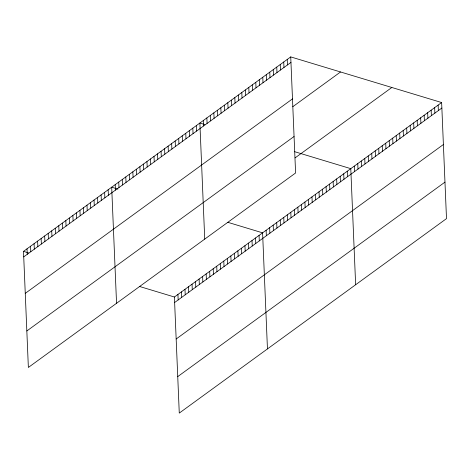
<?xml version="1.0" encoding="UTF-8"?>
<svg xmlns="http://www.w3.org/2000/svg" width="470" height="470" viewBox="0 0 470 470"><rect width="100%" height="100%" fill="white"/><g stroke="black" fill="none" stroke-linecap="round" stroke-linejoin="round"><path stroke-width="0.7" d="M290.73 56.905L295.595 172.989L28.365 367.458L23.5 251.38L290.73 56.905L441.636 102.542L446.5 218.621L179.27 413.095L174.405 297.011L441.636 102.542M23.729 256.867L290.959 62.398M25.262 293.362L292.487 98.894M292.769 106.719L340.527 71.969M26.837 330.962L294.067 136.494M295.101 157.879L391.833 87.479M174.634 302.504L441.865 108.029M176.168 338.999L443.392 144.525M177.742 376.599L444.973 182.125M204.85 124.532L199.873 123.028L204.738 239.107M294.567 151.663L350.779 168.66L355.643 284.744M117.911 189.087L111.684 187.201L116.548 303.285M227.733 222.292L262.589 232.838L267.454 348.916M23.5 251.38L28.482 252.883M139.549 286.471L174.405 297.011M438.14 105.086L438.369 110.573M434.644 107.624L434.873 113.117M431.149 110.168L431.384 115.661M427.659 112.712L427.888 118.205M424.163 115.256L424.392 120.749M420.668 117.8L420.897 123.287M417.172 120.344L417.401 125.831M413.676 122.887L413.911 128.375M410.187 125.431L410.416 130.918M406.691 127.969L406.92 133.462M403.195 130.513L403.424 136.006M399.7 133.057L399.929 138.55M396.204 135.601L396.433 141.094M392.709 138.145L392.944 143.632M389.219 140.689L389.448 146.176M385.723 143.233L385.952 148.72M382.228 145.77L382.457 151.264M378.732 148.314L378.961 153.808M375.236 150.858L375.471 156.351M371.747 153.402L371.976 158.895M368.251 155.946L368.48 161.433M364.755 158.49L364.984 163.977M361.26 161.034L361.489 166.521M357.764 163.572L357.993 169.065M354.268 166.116L354.503 171.609M347.248 171.227L347.477 176.72M343.723 173.794L343.952 179.287M340.192 176.362L340.427 181.855M336.667 178.929L336.896 184.422M333.142 181.496L333.371 186.984M329.611 184.064L329.84 189.551M326.086 186.631L326.315 192.118M322.555 189.199L322.79 194.686M319.03 191.766L319.259 197.253M315.505 194.333L315.734 199.821M311.974 196.901L312.203 202.388M308.449 199.462L308.678 204.955M304.918 202.03L305.147 207.523M301.393 204.597L301.623 210.09M297.863 207.164L298.098 212.657M294.338 209.732L294.567 215.225M287.235 59.449L287.464 64.942M290.812 212.299L291.042 217.792M283.739 61.993L283.968 67.486M287.282 214.866L287.511 220.359M280.243 64.537L280.478 70.024M283.757 217.434L283.986 222.927M276.754 67.081L276.983 72.568M280.226 220.001L280.461 225.494M273.258 69.625L273.487 75.112M276.701 222.569L276.93 228.056M269.762 72.169L269.992 77.656M273.176 225.136L273.405 230.623M266.267 74.707L266.496 80.2M269.645 227.703L269.874 233.191M262.771 77.25L263.006 82.744M266.12 230.271L266.349 235.758M259.281 79.794L259.511 85.287M255.786 82.338L256.015 87.831M259.064 235.405L259.293 240.893M252.29 84.882L252.519 90.369M255.533 237.973L255.768 243.46M248.795 87.426L249.024 92.913M252.008 240.534L252.237 246.027M245.299 89.97L245.528 95.457M248.483 243.102L248.712 248.595M241.803 92.508L242.038 98.001M244.952 245.669L245.181 251.162M238.314 95.052L238.543 100.545M241.427 248.236L241.656 253.73M234.818 97.596L235.047 103.089M237.896 250.804L238.131 256.297M231.322 100.139L231.551 105.633M234.371 253.371L234.601 258.864M227.827 102.683L228.056 108.171M230.846 255.939L231.076 261.432M224.331 105.227L224.566 110.714M227.316 258.506L227.545 263.999M220.841 107.771L221.07 113.258M223.791 261.073L224.02 266.566M217.346 110.309L217.575 115.802M220.26 263.641L220.495 269.128M213.85 112.853L214.079 118.346M210.354 115.397L210.584 120.89M216.735 266.208L216.964 271.695M206.859 117.941L207.088 123.434M213.21 268.775L213.439 274.263M203.369 120.485L203.598 125.972M209.679 271.343L209.908 276.83M206.154 273.91L206.383 279.397M196.343 125.596L196.572 131.083M202.623 276.478L202.852 281.965M192.817 128.163L193.047 133.65M199.098 279.045L199.327 284.532M189.287 130.731L189.522 136.218M195.567 281.606L195.802 287.1M185.762 133.298L185.991 138.785M192.042 284.174L192.271 289.667M182.237 135.859L182.466 141.352M188.517 286.741L188.746 292.234M178.706 138.427L178.935 143.92M184.986 289.309L185.215 294.802M175.181 140.994L175.41 146.487M181.461 291.876L181.69 297.369M171.65 143.562L171.885 149.055M177.93 294.443L178.165 299.936M168.125 146.129L168.354 151.622M164.6 148.696L164.829 154.189M161.069 151.264L161.298 156.757M157.544 153.831L157.773 159.324M154.013 156.398L154.242 161.892M150.488 158.966L150.717 164.453M146.957 161.533L147.192 167.02M143.432 164.101L143.661 169.588M139.907 166.668L140.136 172.155M136.376 169.235L136.606 174.722M132.851 171.803L133.081 177.29M129.321 174.37L129.556 179.857M125.796 176.932L126.025 182.425M122.271 179.499L122.5 184.992M118.74 182.066L118.969 187.559M115.215 184.634L115.444 190.127M108.159 189.768L108.388 195.262M104.634 192.336L104.863 197.829M101.103 194.903L101.332 200.396M97.578 197.471L97.807 202.964M94.047 200.038L94.276 205.525M90.522 202.605L90.751 208.093M86.991 205.173L87.226 210.66M83.466 207.74L83.695 213.227M79.941 210.307L80.17 215.795M76.41 212.875L76.639 218.362M72.885 215.442L73.114 220.929M69.354 218.004L69.589 223.497M65.829 220.571L66.058 226.064M62.304 223.138L62.534 228.632M58.774 225.706L59.003 231.199M55.249 228.273L55.478 233.766M51.718 230.841L51.947 236.334M48.193 233.408L48.422 238.901M44.662 235.975L44.897 241.468M41.137 238.543L41.366 244.036M37.612 241.11L37.841 246.597M34.081 243.677L34.31 249.165M30.556 246.245L30.785 251.732M27.025 248.812L27.26 254.299"/></g></svg>
